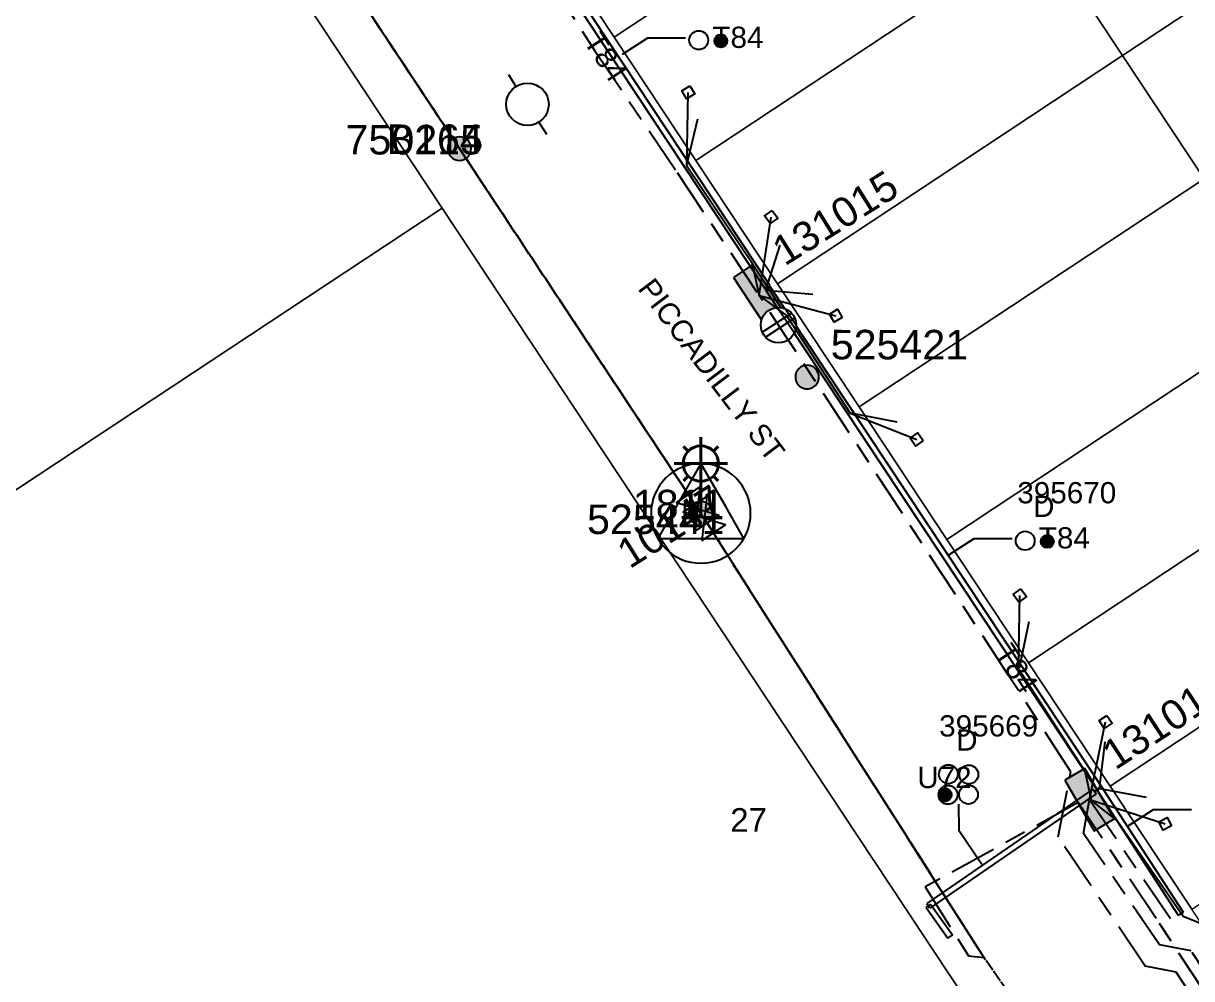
# Model space of a CAD drawing. Header units: metres. Extents: x 302064 to 305578, y 6265466 to 6271990.
# Drawn here: x 302822.2 to 302921.2, y 6270606.3 to 6270687.3 of the extents above; entities that cross this region are included whole.
import ezdxf
from ezdxf.enums import TextEntityAlignment as Align

# ---------------------------------------------------------------- set-up
doc = ezdxf.new("R2010")
doc.units = ezdxf.units.M
doc.linetypes.add('Cable Exist OH', pattern=[1, 1, 0])
doc.linetypes.add('Cable Exist UG', pattern=[8.2, 4, -1.2, 1.8, -1.2])
doc.layers.get('0').update_dxf_attribs({"color": 6})
for name, color, linetype in [('_User Miscellaneous12', 7, 'Continuous'), ('_User_LV_Exist', 7, 'Continuous'), ('Duct_SP_EXT', 7, 'Continuous'), ('Equip_LV_EXT', 7, 'Continuous'), ('Equip_SP_HV_EXT', 7, 'Continuous'), ('Equip_SP_SL_EXT', 7, 'Continuous'), ('Mains_HV_EXT', 1, 'Continuous'), ('Mains_LV_EXT', 5, 'Continuous'), ('Mains_LV_SL_EXT', 4, 'Continuous'), ('Mains_SL_EXT', 3, 'Continuous'), ('Services_SP_EXT', 7, 'Continuous'), ('Sub_SP_TR_HV_LV_EXT', 7, 'Continuous'), ('SupportsOH_SP_TR_HV_LV_SL_EXT', 7, 'Continuous'), ('SupportsUG_SP_LV_EXT', 7, 'Continuous'), ('Trench_SP_EXT', 7, 'Continuous')]:
    doc.layers.add(name, color=color, linetype=linetype)
doc.layers.add('Cadastre Land Parcels_SP_EXT', color=7, linetype='Continuous', lineweight=5)
doc.layers.add('Cadastre Roads_SP_EXT', color=9, linetype='Continuous', lineweight=5)
doc.styles.add('iecARIAL', font='arial.ttf', dxfattribs={"height": 2})
doc.styles.add('POLE_LABEL', font='arial.ttf')
doc.styles.get("Standard").update_dxf_attribs({"font": 'arial.ttf'})

# ---------------------------------------------------------------- blocks, each defined once
blk = doc.blocks.new('SUB_POLE_EXT')
blk.add_wipeout([(0, 4.224), (0.418, 4.203), (0.828, 4.142), (1.208, 4.048), (1.621, 3.901), (1.992, 3.725), (2.348, 3.511), (2.683, 3.262), (2.988, 2.986), (3.281, 2.661), (3.515, 2.342), (3.761, 1.922), (3.902, 1.616), (4.04, 1.232), (4.177, 0.629), (4.224, 0), (4.179, -0.612), (4.065, -1.149), (3.901, -1.619), (3.579, -2.243), (3.223, -2.73), (2.967, -3.007), (2.685, -3.261), (2.362, -3.502), (2.005, -3.718), (1.637, -3.894), (1.253, -4.034), (0.822, -4.143), (0.417, -4.203), (0.001, -4.224), (-0.414, -4.204), (-0.802, -4.147), (-1.206, -4.048), (-1.623, -3.9), (-1.986, -3.728), (-2.35, -3.51), (-2.682, -3.264), (-2.958, -3.015), (-3.233, -2.718), (-3.511, -2.349), (-3.715, -2.01), (-3.907, -1.604), (-4.046, -1.212), (-4.155, -0.759), (-4.222, -0.145), (-4.206, 0.387), (-4.142, 0.829), (-4.03, 1.265), (-3.896, 1.632), (-3.707, 2.025), (-3.499, 2.366), (-3.277, 2.665), (-2.985, 2.989), (-2.676, 3.269), (-2.329, 3.524), (-1.983, 3.729), (-1.631, 3.896), (-1.201, 4.05), (-0.777, 4.152), (-0.395, 4.205)])
blk.add_line((2.159, 0.484), (2.159, 0.484, 0))
blk.add_lwpolyline([(-4.224, 0, 1), (4.224, 0, 1)], format="xyb", close=True)
blk.add_lwpolyline([(2.139, 0.52), (0, 4.224), (-3.658, -2.112), (3.658, -2.112)], close=True)
for tag, height, flags, p in [('ASSET_NUM', 2.5, 8, (2, 2)), ('STREET_CODE', 0.2, 9, (1.5, 0)), ('OPERATING_VOLTAGE', 0.2, 9, (1.5, -0.6)), ('OPERATED_BY', 0.2, 9, (1.5, -0.8)), ('CONSTRUCTED_VOLTAGE', 0.2, 9, (1.5, -0.2)), ('NO_PHASES', 0.2, 9, (1.5, -0.4)), ('MAINTAINED_BY', 0.2, 9, (1.5, -1)), ('ORIENTATION', 0.2, 9, (1.5, -1.2)), ('OWNED_BY', 0.2, 9, (1.5, -1.4)), ('SECONDARY_VOLTAGE', 0.2, 9, (1.5, -1.6)), ('STATE', 0.2, 9, (1.5, -1.8)), ('SUBSTATION_TYPE', 0.2, 9, (1.5, -2)), ('STREETNAME', 0.2, 9, (1.5, -2.8)), ('SUBURB', 0.2, 9, (1.5, -3)), ('USAGE', 0.2, 9, (1.5, -2.2)), ('LEGEND', 0.2, 9, (1.5, -2.4)), ('LOCATION', 0.2, 9, (1.5, -2.6)), ('Z', 0.2, 1, (1.5, -3.4)), ('NOTES', 0.2, 9, (1.5, -3.2))]:
    blk.add_attdef(tag, text='', height=height, dxfattribs=dict(flags=flags)).set_placement(p, align=Align.MIDDLE_LEFT)
blk = doc.blocks.new('PILLAR_EXT')
blk.add_hatch(color=256).paths.add_polyline_path([(-2.475, 0.99), (-2.475, -0.99), (2.475, -0.99), (2.475, 0.99)])
blk.add_lwpolyline([(-2.475, -0.99), (2.475, -0.99), (2.475, 0.99), (-2.475, 0.99)], close=True)
at = {"style": 'iecARIAL', "flags": 8}
blk.add_attdef('ASSET_NUM', (1.5, 3.5), '', height=2.5, dxfattribs=at)
for tag, p, flags in [('OWNED_BY', (0, -0.2), 9), ('STATE', (0, -0.4), 9), ('SUPPORT_TYPE', (0, -0.6), 9), ('USAGE', (0, -0.8), 9), ('LEGEND', (0, -1), 9), ('STREETNAME', (0, -1.8), 9), ('SUBURB', (0, -2), 1), ('LOCATION', (0, -1.2), 9), ('NOTES', (0, -1.4), 9), ('PARENT', (0, -1.6), 9)]:
    blk.add_attdef(tag, p, '', height=0.2, dxfattribs=dict(flags=flags))
blk = doc.blocks.new('DUCT_EXT')
blk.add_circle((0, 0.8), 0.8)
at = {"flags": 1}
blk.add_attdef('Z', (0, 0), '', height=0.2, dxfattribs=at)
at = {"flags": 9}
for tag, p in [('DUCT_CODE', (0, 0)), ('XSECT_TYPE', (0, -0.2)), ('STATE', (0, -0.6)), ('FB_REFERENCE', (0, -0.4)), ('NOTES', (0, -0.8))]:
    blk.add_attdef(tag, text='', height=0.2, dxfattribs=at).set_placement(p, align=Align.MIDDLE_LEFT)
blk = doc.blocks.new('LV_OH_LINKS_DISTFUSE_EXT')
for p, q in [((0, 0), (0.96, 0)), ((3.84, 0), (4.8, 0))]:
    blk.add_line(p, q)
blk.add_lwpolyline([(3.84, -1.2), (3.84, 1.2), (0.96, -1.2), (0.96, 1.2)], close=True)
at = {"flags": 9}
for tag, p in [('ACTUAL_STATUS', (0, 0)), ('OPERATING_VOLTAGE', (0, -0.6)), ('ORIENTATION', (0, -0.8)), ('OWNED_BY', (0, -1)), ('CONSTRUCTED_VOLTAGE', (0, -0.2)), ('NO_PHASES', (0, -0.4)), ('STATE', (0, -1.2)), ('SWITCH_TYPE', (0, -1.4)), ('USAGE', (0, -1.6)), ('NOTES', (0, -1.8))]:
    blk.add_attdef(tag, text='', height=0.2, dxfattribs=at).set_placement(p, align=Align.MIDDLE_LEFT)
at = {"flags": 1}
blk.add_attdef('Z', (0, 0), '', height=0.2, dxfattribs=at)
blk = doc.blocks.new('SL_LANTERN_EXT')
at = {"lineweight": 40}
for p, q in [((0, 1.968), (0, 6.468)), ((-1.459, 5.676), (-1.061, 5.278)), ((1.458, 5.676), (1.06, 5.278)), ((-2.25, 4.218), (2.25, 4.218)), ((-1.459, 2.759), (-1.061, 3.157)), ((1.458, 2.759), (1.06, 3.157)), ((0, 0), (0, 2.721))]:
    blk.add_line(p, q, dxfattribs=at)
blk.add_circle((0, 4.218), 1.5, dxfattribs=at)
at = {"style": 'iecARIAL', "flags": 8}
blk.add_attdef('ASSET_NUM', (1.5, 1.5), '', height=2.5, dxfattribs=at)
for tag, p, height, flags in [('CONSTRUCTED_VOLTAGE', (0.981, -0.653), 0.2, 9), ('CONTROL_TYPE', (0.981, -0.853), 0.2, 9), ('LANTERN_PURPOSE', (0.981, -1.053), 0.2, 9), ('LNUMBER', (2.181, -3.253), 2.5, 8), ('OPERATING_VOLTAGE', (0.981, -1.653), 0.2, 9), ('ORIENTATION', (0.981, -1.853), 0.2, 9), ('OWNED_BY', (0.981, -2.053), 0.2, 9), ('LANTERN_TYPE', (0.981, -1.253), 0.2, 9), ('NO_PHASES', (0.981, -1.453), 0.2, 9), ('STATE', (0.981, -2.253), 0.2, 9), ('CEXIST', (0.981, -2.653), 0.2, 9), ('CNEW', (0.981, -2.853), 0.2, 9), ('CNUMBER', (0.981, -3.053), 0.2, 9), ('USAGE', (0.981, -2.453), 0.2, 9), ('CREMOVE', (0.981, -3.253), 0.2, 9), ('CREPLACE', (0.981, -3.453), 0.2, 9), ('LKINGHEIGHT', (0.981, -3.653), 0.2, 9), ('LBRACKET', (0.981, -3.853), 0.2, 9), ('LBRACKETVOCAB', (0.981, -4.053), 0.2, 9), ('LCATEGORY', (0.981, -4.253), 0.2, 9), ('LCHARGE1', (0.981, -4.453), 0.2, 9), ('LCHARGE1PERCENT', (0.981, -4.653), 0.2, 9), ('LCHARGE2', (0.981, -4.853), 0.2, 9), ('LCHARGE2PERCENT', (0.981, -5.053), 0.2, 9), ('LCHARGE3', (0.981, -5.253), 0.2, 9), ('LCHARGE3PERCENT', (0.981, -5.453), 0.2, 9), ('LEXIST', (0.981, -5.653), 0.2, 9), ('LLAMP', (0.981, -5.853), 0.2, 9), ('LLAMPVOCAB', (0.981, -6.053), 0.2, 9), ('LMAST', (0.981, -6.253), 0.2, 9), ('LMASTVOCAB', (0.981, -6.453), 0.2, 9), ('LNEW', (0.981, -6.653), 0.2, 9), ('LANTNUMBER', (0.981, -6.853), 0.2, 9), ('LOUTREACH', (0.981, -7.253), 0.2, 9), ('LOUTREACHVOCAB', (0.981, -7.453), 0.2, 9), ('LRATECODE', (0.981, -7.653), 0.2, 9), ('LREMOVE', (0.981, -7.853), 0.2, 9), ('LREPLACE', (0.981, -8.053), 0.2, 9), ('LTYPE', (0.981, -8.253), 0.2, 9), ('LTYPEVOCAB', (0.981, -8.453), 0.2, 9), ('LEGEND', (0.981, -8.653), 0.2, 9), ('LOCATION', (0.981, -8.853), 0.2, 9), ('NOTES', (0.981, -9.053), 0.2, 9), ('STREETNAME', (0.981, -9.253), 0.2, 9), ('SUBURB', (0.981, -9.453), 0.2, 1)]:
    blk.add_attdef(tag, p, '', height=height, dxfattribs=dict(flags=flags))
blk = doc.blocks.new('CCP_EXT')
at = {"flags": 9}
for tag, p in [('STATE', (0, -1.8)), ('USAGE', (0, -1.2)), ('LEGEND', (0, -1.4)), ('LIFE_SUPPORT', (0, -1.6)), ('NOTES', (0, -2))]:
    blk.add_attdef(tag, text='', height=0.2, dxfattribs=at).set_placement(p, align=Align.MIDDLE_LEFT)
blk.add_wipeout([(0, 0.566), (0.566, 0), (0, -0.566), (-0.566, 0)])
blk.add_lwpolyline([(-0.566, 0), (0, 0.566), (0.566, 0), (0, -0.566), (-0.566, 0)])
at = {"flags": 1}
blk.add_attdef('Z', (0, 0), '', height=0.2, dxfattribs=at)
at = {"flags": 9}
for tag, p in [('CCP_TYPE', (0, 0)), ('OPERATING_VOLTAGE', (0, -0.6)), ('ORIENTATION', (0, -0.8)), ('OWNED_BY', (0, -1)), ('CONSTRUCTED_VOLTAGE', (0, -0.2)), ('NO_PHASES', (0, -0.4))]:
    blk.add_attdef(tag, text='', height=0.2, dxfattribs=at).set_placement(p, align=Align.MIDDLE_LEFT)
blk = doc.blocks.new('POLE_EXT')
blk.add_hatch(color=256).paths.add_polyline_path([(-1, 0, 1), (1, 0, 1)])
blk.add_lwpolyline([(-1, 0, 1), (1, 0, 1)], format="xyb", close=True)
for tag, height, flags, p in [('pNumber', 2.5, 8, (-17.84, 2.067)), ('OWNED_BY', 0.2, 9, (1.355, -0.4)), ('SPECIAL_USE', 0.2, 9, (1.355, -0.8)), ('STATE', 0.2, 9, (1.355, -1)), ('PARENT', 0.2, 9, (1.355, -0.6)), ('cLV', 0.2, 9, (1.355, -1.4)), ('cHV', 0.2, 9, (1.355, -2)), ('hDepth', 0.2, 9, (1.355, -1.6)), ('hDia', 0.2, 9, (1.355, -1.8)), ('USAGE', 0.2, 9, (1.355, -1.2)), ('LBRACKET', 0.2, 9, (1.355, -2.2)), ('LExisting', 0.2, 9, (1.355, -2.4)), ('LANTNUMBER', 0.2, 9, (1.355, -2.6)), ('LOther', 0.2, 9, (1.355, -2.8)), ('LRemove', 0.2, 9, (1.355, -3)), ('cLinedev', 0.2, 9, (1.355, -3.4)), ('pExisting', 0.2, 9, (1.355, -3.8)), ('LEGEND', 0.2, 9, (1.355, -3.2)), ('LOCATION', 0.2, 9, (1.355, -3.6)), ('PFNUMBER', 0.2, 9, (1.355, -4)), ('pFooting', 0.2, 9, (1.355, -4.4)), ('pNew', 0.2, 9, (1.355, -4.6)), ('pRelocate', 0.2, 9, (1.355, -5)), ('NEWPFNUMBER', 0.2, 9, (1.355, -4.2)), ('pRemove', 0.2, 9, (1.355, -5.2)), ('pReplace', 0.2, 9, (1.355, -5.4)), ('pStay', 0.2, 9, (1.355, -5.6)), ('pType', 0.2, 9, (1.355, -5.8)), ('cspan', 0.2, 9, (1.355, -6)), ('STREETNAME', 0.2, 9, (1.355, -6.2)), ('SUBURB', 0.2, 9, (1.355, -6.4)), ('OPERATED_BY', 0.2, 9, (1.355, -7.014)), ('NOTES', 0.2, 9, (1.355, -6.6)), ('MAINTAINED_BY', 0.2, 9, (1.355, -6.814))]:
    blk.add_attdef(tag, text='', height=height, dxfattribs=dict(flags=flags)).set_placement(p, align=Align.MIDDLE_LEFT)
at = {"style": 'POLE_LABEL'}
for tag, height, flags, p in [('ASSET_NUM', 2.5, 8, (2, 2)), ('STRUCTURE_PLANT_NUMBER', 0.2, 9, (1.355, 0.028)), ('STREET_CODE', 0.2, 9, (1.355, -0.2))]:
    blk.add_attdef(tag, text='', height=height, dxfattribs=dict(at, flags=flags)).set_placement(p, align=Align.MIDDLE_LEFT)
at = {"flags": 1}
blk.add_attdef('Z', (1.355, -7.328), '', height=0.2, dxfattribs=at)
blk = doc.blocks.new('LV_UG_LINKS_CLOSED_EXT')
blk.add_wipeout([(-1.056, 1.057), (-1.18, 0.916), (-1.286, 0.761), (-1.371, 0.594), (-1.435, 0.417), (-1.476, 0.234), (-1.493, 0.047), (-1.487, -0.14), (-1.458, -0.326), (-1.406, -0.506), (-1.331, -0.678), (-1.236, -0.839), (-1.121, -0.988), (-0.988, -1.12), (-0.84, -1.235), (-0.679, -1.331), (-0.506, -1.406), (-0.326, -1.458), (-0.141, -1.487), (0.047, -1.493), (0.233, -1.476), (0.416, -1.435), (0.593, -1.371), (0.76, -1.286), (0.915, -1.181), (1.056, -1.057), (1.18, -0.916), (1.286, -0.761), (1.371, -0.594), (1.435, -0.417), (1.476, -0.234), (1.493, -0.047), (1.487, 0.14), (1.458, 0.326), (1.406, 0.506), (1.331, 0.678), (1.236, 0.839), (1.121, 0.988), (0.988, 1.12), (0.84, 1.235), (0.679, 1.331), (0.506, 1.406), (0.326, 1.458), (0.141, 1.487), (-0.047, 1.493), (-0.233, 1.476), (-0.416, 1.435), (-0.593, 1.371), (-0.76, 1.286), (-0.915, 1.181)])
for p, q in [((-0.25, -1.479), (-0.25, 1.479)), ((0.25, -1.479), (0.25, 1.479))]:
    blk.add_line(p, q)
blk.add_circle((0, 0), 1.5)
at = {"flags": 9}
for tag, p in [('ACTUAL_STATUS', (0, 0)), ('OPERATING_VOLTAGE', (0, -0.6)), ('ORIENTATION', (0, -0.8)), ('STATE', (0, -1)), ('CONSTRUCTED_VOLTAGE', (0, -0.2)), ('NO_PHASES', (0, -0.4)), ('SWITCH_TYPE', (0, -1.2)), ('USAGE', (0, -1.4)), ('NOTES', (0, -1.6))]:
    blk.add_attdef(tag, text='', height=0.2, dxfattribs=at).set_placement(p, align=Align.MIDDLE_LEFT)
at = {"flags": 1}
blk.add_attdef('Z', (0, 0), '', height=0.2, dxfattribs=at)
blk = doc.blocks.new('HV_ABS_OPEN_EXT')
for p, q in [((-3, 6.875), (-1.8, 6.875)), ((1.8, 6.875), (3, 6.875))]:
    blk.add_line(p, q)
blk.add_circle((0, 6.875), 1.8)
for tag, height, flags, p in [('ASSET_NUM', 2.5, 8, (2, 2)), ('STREET_CODE', 0.2, 9, (1.5, 0)), ('ACTUAL_STATUS', 0.2, 9, (1.5, -0.2)), ('OPERATING_VOLTAGE', 0.2, 9, (1.5, -0.8)), ('ORIENTATION', 0.2, 9, (1.5, -1)), ('CONSTRUCTED_VOLTAGE', 0.2, 9, (1.5, -0.4)), ('NO_PHASES', 0.2, 9, (1.5, -0.6)), ('OWNED_BY', 0.2, 9, (1.5, -1.2)), ('STATE', 0.2, 9, (1.5, -1.4)), ('SWITCH_TYPE', 0.2, 9, (1.5, -1.6)), ('USAGE', 0.2, 9, (1.5, -1.8)), ('LEGEND', 0.2, 9, (1.5, -2)), ('STREETNAME', 0.2, 9, (1.5, -2.4)), ('SUBURB', 0.2, 9, (1.5, -2.6)), ('LOCATION', 0.2, 9, (1.5, -2.2)), ('NOTES', 0.2, 9, (1.5, -2.8)), ('MAINTAINED_BY', 0.2, 9, (1.5, -3)), ('Z', 0.2, 1, (1.5, -3.6)), ('OPERATED_BY', 0.2, 9, (1.5, -3.2)), ('LABEL_ALIGNMENT', 0.2, 9, (1.5, -3.4))]:
    blk.add_attdef(tag, text='', height=height, dxfattribs=dict(flags=flags)).set_placement(p, align=Align.MIDDLE_LEFT)
blk = doc.blocks.new('CABLE_LARGE_EXT')
h = blk.add_hatch(color=256)
edge = h.paths.add_edge_path()
edge.add_arc((0, 0.55), 0.55, 0, 360)
blk.add_circle((0, 0.55), 0.55)
at = {"flags": 1}
blk.add_attdef('Z', (0, 0), '', height=0.2, dxfattribs=at)
at = {"flags": 9}
for tag, p in [('COND_CODE', (0, 0)), ('XSECT_SIZE', (0, -0.6)), ('STATE', (0, -0.4)), ('FB_REFERENCE', (0, -0.2)), ('NOTES', (0, -0.8))]:
    blk.add_attdef(tag, text='', height=0.2, dxfattribs=at).set_placement(p, align=Align.MIDDLE_LEFT)

msp = doc.modelspace()

# ---------------------------------------------------------------- linework, layer by layer
at = {"layer": '_User Miscellaneous12'}
for p, q in [((302885.485, 6270665.037), (302885.285, 6270664.905)), ((302885.085, 6270664.772), (302885.285, 6270664.905)), ((302885.12, 6270664.686), (302885.321, 6270664.818)), ((302885.521, 6270664.951), (302885.321, 6270664.818)), ((302913.179, 6270622.358), (302913.381, 6270622.488)), ((302913.181, 6270622.356), (302913.381, 6270622.488)), ((302913.581, 6270622.621), (302913.381, 6270622.488)), ((302913.582, 6270622.619), (302913.381, 6270622.488)), ((302912.847, 6270622.378), (302898.758, 6270612.699)), ((302913.118, 6270621.983), (302899.029, 6270612.303)), ((302912.847, 6270622.378), (302912.983, 6270622.181)), ((302913.118, 6270621.983), (302912.983, 6270622.181)), ((302898.758, 6270612.699), (302898.893, 6270612.501)), ((302899.089, 6270612.639), (302898.893, 6270612.501)), ((302899.089, 6270612.639), (302900.938, 6270610.026)), ((302898.698, 6270612.362), (302898.893, 6270612.501)), ((302898.698, 6270612.362), (302900.547, 6270609.749)), ((302899.029, 6270612.303), (302898.893, 6270612.501)), ((302920.112, 6270611.677), (302920.313, 6270611.807)), ((302920.514, 6270611.938), (302920.313, 6270611.807)), ((302900.547, 6270609.749), (302900.742, 6270609.887)), ((302900.938, 6270610.026), (302900.742, 6270609.887))]:
    msp.add_line(p, q, dxfattribs=at)
at = {"layer": 'Cadastre Land Parcels_SP_EXT', "linetype": 'Continuous'}
for points in [[(302857.678, 6270671.633), (302810.424, 6270743.001), (302777.262, 6270721.288), (302759.224, 6270709.476), (302714.199, 6270680.017), (302641.999, 6270632.721), (302574.796, 6270588.698), (302622.427, 6270516.377), (302739.912, 6270593.898), (302799.095, 6270632.948), (302803.805, 6270636.059), (302857.678, 6270671.633)], [(302901.496, 6270705.47), (302894.053, 6270716.704), (302864.818, 6270697.361), (302872.26, 6270686.127), (302901.496, 6270705.47)], [(302944.569, 6270703.913), (302937.645, 6270714.36), (302908.42, 6270695.023), (302915.343, 6270684.577), (302944.569, 6270703.913)], [(302908.42, 6270695.023), (302901.496, 6270705.47), (302872.26, 6270686.127), (302879.181, 6270675.679), (302908.42, 6270695.023)], [(302951.491, 6270693.465), (302944.569, 6270703.913), (302915.343, 6270684.577), (302922.266, 6270674.13), (302951.491, 6270693.465)], [(302915.343, 6270684.577), (302908.42, 6270695.023), (302879.181, 6270675.679), (302886.103, 6270665.231), (302915.343, 6270684.577)], [(302922.266, 6270674.13), (302915.343, 6270684.577), (302886.103, 6270665.231), (302893.024, 6270654.782), (302922.266, 6270674.13)], [(302929.71, 6270662.897), (302922.266, 6270674.13), (302893.024, 6270654.782), (302900.466, 6270643.548), (302929.71, 6270662.897)], [(302936.634, 6270652.451), (302929.71, 6270662.897), (302900.466, 6270643.548), (302904.058, 6270638.126), (302907.387, 6270633.099), (302936.634, 6270652.451)], [(302943.557, 6270642.004), (302936.634, 6270652.451), (302907.387, 6270633.099), (302914.309, 6270622.652), (302943.557, 6270642.004)], [(302945.257, 6270628.1), (302950.48, 6270631.557), (302943.557, 6270642.004), (302914.309, 6270622.652), (302921.23, 6270612.203), (302945.257, 6270628.1)]]:
    msp.add_lwpolyline(points, close=True, dxfattribs=at)
at = {"layer": 'Duct_SP_EXT'}
for p, q in [((302885.485, 6270665.037), (302885.285, 6270664.905)), ((302885.085, 6270664.772), (302885.285, 6270664.905)), ((302885.12, 6270664.686), (302885.321, 6270664.818)), ((302885.521, 6270664.951), (302885.321, 6270664.818)), ((302913.179, 6270622.358), (302913.381, 6270622.488)), ((302913.181, 6270622.356), (302913.381, 6270622.488)), ((302913.581, 6270622.621), (302913.381, 6270622.488)), ((302913.582, 6270622.619), (302913.381, 6270622.488)), ((302912.847, 6270622.378), (302898.758, 6270612.699)), ((302913.118, 6270621.983), (302899.029, 6270612.303)), ((302912.847, 6270622.378), (302912.983, 6270622.181)), ((302913.118, 6270621.983), (302912.983, 6270622.181)), ((302898.758, 6270612.699), (302898.893, 6270612.501)), ((302899.089, 6270612.639), (302898.893, 6270612.501)), ((302899.089, 6270612.639), (302900.938, 6270610.026)), ((302898.698, 6270612.362), (302898.893, 6270612.501)), ((302898.698, 6270612.362), (302900.547, 6270609.749)), ((302899.029, 6270612.303), (302898.893, 6270612.501)), ((302920.112, 6270611.677), (302920.313, 6270611.807)), ((302920.514, 6270611.938), (302920.313, 6270611.807)), ((302900.547, 6270609.749), (302900.742, 6270609.887)), ((302900.938, 6270610.026), (302900.742, 6270609.887))]:
    msp.add_line(p, q, dxfattribs=at)
for points in [[(302878.317, 6270686.039), (302875.08, 6270686.039), (302872.92, 6270684.65)], [(302905.994, 6270643.612), (302902.757, 6270643.612), (302900.596, 6270642.223)], [(302901.459, 6270621.109), (302901.48, 6270618.92), (302903.442, 6270616.024)], [(302921.2, 6270620.628), (302917.962, 6270620.628), (302915.802, 6270619.239)]]:
    msp.add_lwpolyline(points, dxfattribs=at)
at = {"layer": 'Mains_HV_EXT', "linetype": 'Cable Exist OH'}
msp.add_lwpolyline([(302665.771, 6270954.823), (302680.737, 6270945.062), (302702.727, 6270911.96), (302817.364, 6270739.772), (302859.115, 6270676.73)], dxfattribs=at)
at = {"layer": 'Trench_SP_EXT', "linetype": 'Cable Exist UG'}
for points in [[(302878.406, 6270675.304), (302879.433, 6270679.579)], [(302885.104, 6270664.688), (302886.539, 6270669.18)], [(302885.104, 6270664.688), (302889.981, 6270664.264)], [(302892.3, 6270654.289), (302896.685, 6270653.432)], [(302906.624, 6270632.681), (302907.561, 6270637.095)], [(302913.419, 6270622.43), (302913.928, 6270626.875)], [(302912.983, 6270622.181), (302913.419, 6270622.43)], [(302913.419, 6270622.43), (302917.743, 6270621.638)]]:
    msp.add_lwpolyline(points, dxfattribs=at)

# ---------------------------------------------------------------- block references
at = {"layer": 'Duct_SP_EXT'}
for name, p, rotation in [('DUCT_EXT', (302879.433, 6270685.071), 0.4553196100120546), ('DUCT_EXT', (302907.11, 6270642.645), 0.4553196100120546), ('DUCT_EXT', (302899.791, 6270623.664), 269.1147477128674), ('DUCT_EXT', (302901.521, 6270623.625), 269.9999999999998), ('CABLE_LARGE_EXT', (302899.76, 6270621.908), 269.6729536582206), ('DUCT_EXT', (302899.76, 6270621.908), 269.90863497545), ('DUCT_EXT', (302901.495, 6270621.925), 269.9999999999998)]:
    msp.add_blockref(name, p, dxfattribs=dict(at, rotation=rotation))
for p in [(302881.3, 6270685.258), (302908.977, 6270642.831)]:
    msp.add_blockref('CABLE_LARGE_EXT', p, dxfattribs=at)
at = {"layer": 'Equip_SP_HV_EXT'}
ref = msp.add_blockref('HV_ABS_OPEN_EXT', (302859.115, 6270676.73), dxfattribs=dict(at, rotation=302.6583292596518))
ref.add_attrib('ASSET_NUM', 'B164', dxfattribs={"layer": '0', "height": 2.5}).set_placement((302861.115, 6270677.48), align=Align.MIDDLE_RIGHT)
at = {"layer": 'Sub_SP_TR_HV_LV_EXT'}
ref = msp.add_blockref('SUB_POLE_EXT', (302879.604, 6270645.76), dxfattribs=at)
ref.add_attrib('ASSET_NUM', '1811', dxfattribs={"layer": '0', "height": 2.5}).set_placement((302881.604, 6270646.51), align=Align.MIDDLE_RIGHT)
at = {"layer": 'SupportsOH_SP_TR_HV_LV_SL_EXT'}
ref = msp.add_blockref('POLE_EXT', (302859.134, 6270676.686), dxfattribs=at)
ref.add_attrib('ASSET_NUM', '750215', dxfattribs={"layer": '0', "height": 2.5, "rotation": 0.00153, "style": 'POLE_LABEL'}).set_placement((302861.134, 6270677.436), align=Align.MIDDLE_RIGHT)
at = {"layer": 'SupportsUG_SP_LV_EXT'}
ref = msp.add_blockref('PILLAR_EXT', (302884.546, 6270664.236), dxfattribs=dict(at, rotation=303.2111690908708))
ref.add_attrib('ASSET_NUM', '131015', dxfattribs={"layer": '0', "height": 2.5, "rotation": 31.96326, "style": 'iecARIAL'}).set_placement((302886.046, 6270667.736), align=Align.MIDDLE_LEFT)
ref = msp.add_blockref('PILLAR_EXT', (302912.558, 6270621.499), dxfattribs=dict(at, rotation=300.2687438756525))
ref.add_attrib('ASSET_NUM', '131014', dxfattribs={"layer": '0', "height": 2.5, "rotation": 33.25873, "style": 'iecARIAL'}).set_placement((302914.058, 6270624.999), align=Align.MIDDLE_LEFT)

# ---------------------------------------------------------------- texts
at = {"layer": 'Cadastre Land Parcels_SP_EXT'}
msp.add_text('27', height=2, dxfattribs=at).set_placement((302882.097, 6270618.778))
at = {"layer": 'Cadastre Roads_SP_EXT'}
msp.add_text('PICCADILLY ST', height=1.8, rotation=307.11857, dxfattribs=at).set_placement((302874.191, 6270664.803))
at = {"layer": 'Duct_SP_EXT'}
for s, p in [('T84', (302880.581, 6270685.218)), ('395670', (302906.433, 6270646.616)), ('D', (302907.773, 6270645.462)), ('T84', (302908.258, 6270642.792)), ('395669', (302899.81, 6270626.851)), ('D', (302901.248, 6270625.653)), ('U72', (302897.952, 6270622.48))]:
    msp.add_text(s, height=1.8, dxfattribs=at).set_placement(p)
at = {"layer": 'Mains_LV_EXT'}
for rotation, p in [(302.97606, (302869.604, 6270685.778)), (303.06479, (302904.443, 6270633.95))]:
    msp.add_text('T84', height=1.8, rotation=rotation, dxfattribs=at).set_placement(p)

# ---------------------------------------------------------------- next in the draw order: linework, layer by layer
at = {"layer": 'Cadastre Land Parcels_SP_EXT', "linetype": 'Continuous'}
msp.add_lwpolyline([(302921.204, 6270575.655), (302880.181, 6270637.634), (302857.678, 6270671.633), (302803.805, 6270636.059), (302799.095, 6270632.948), (302862.305, 6270536.75), (302921.204, 6270575.655)], close=True, dxfattribs=at)
at = {"layer": 'Mains_HV_EXT', "linetype": 'Cable Exist OH'}
for points in [[(302859.115, 6270676.73), (302879.604, 6270645.76)], [(302879.604, 6270645.76), (302903.6, 6270608.117)]]:
    msp.add_lwpolyline(points, dxfattribs=at)

# ---------------------------------------------------------------- next in the draw order: block references
at = {"layer": 'Equip_LV_EXT'}
for p, rotation in [((302880.669, 6270644.152), 123.4999626850017), ((302878.569, 6270647.324), 303.5005975645426)]:
    msp.add_blockref('LV_OH_LINKS_DISTFUSE_EXT', p, dxfattribs=dict(at, rotation=rotation))
at = {"layer": 'Equip_SP_SL_EXT'}
ref = msp.add_blockref('SL_LANTERN_EXT', (302879.604, 6270645.76), dxfattribs=at)
ref.add_attrib('ASSET_NUM', '10147', dxfattribs={"layer": '0', "height": 2.5, "rotation": 32.3207, "style": 'iecARIAL'}).set_placement((302881.104, 6270647.26), align=Align.MIDDLE_RIGHT)
at = {"layer": 'Services_SP_EXT', "rotation": 256.4566668175008}
msp.add_blockref('CCP_EXT', (302878.531, 6270681.445), dxfattribs=at)
at = {"layer": 'SupportsOH_SP_TR_HV_LV_SL_EXT'}
ref = msp.add_blockref('POLE_EXT', (302879.604, 6270645.76), dxfattribs=at)
ref.add_attrib('ASSET_NUM', '525441', dxfattribs={"layer": '0', "height": 2.5, "rotation": 0.00153, "style": 'POLE_LABEL'}).set_placement((302881.604, 6270646.51), align=Align.TOP_RIGHT)

# ---------------------------------------------------------------- next in the draw order: block references
at = {"layer": 'Services_SP_EXT'}
for p, rotation in [((302878.531, 6270681.445), 256.4566668175008), ((302885.572, 6270670.884), 261.211169015187), ((302891.049, 6270662.518), 165.2111691238092), ((302897.907, 6270652.032), 170.0750211249774), ((302906.651, 6270638.795), 260.7801285045261), ((302913.925, 6270628.085), 258.2687437219118), ((302918.965, 6270619.449), 162.2687436681298)]:
    msp.add_blockref('CCP_EXT', p, dxfattribs=dict(at, rotation=rotation))

# ---------------------------------------------------------------- next in the draw order: linework, layer by layer
at = {"layer": '_User_LV_Exist', "linetype": 'Cable Exist OH'}
msp.add_lwpolyline([(302832.763, 6270716.516), (302859.134, 6270676.686), (302879.604, 6270645.76)], dxfattribs=at)
at = {"layer": 'Mains_LV_EXT', "linetype": 'Cable Exist OH'}
msp.add_lwpolyline([(302832.763, 6270716.516), (302859.134, 6270676.686), (302879.604, 6270645.76)], dxfattribs=at)
at = {"layer": 'Mains_SL_EXT', "linetype": 'Cable Exist OH'}
msp.add_lwpolyline([(302879.604, 6270645.76), (302859.134, 6270676.686), (302832.763, 6270716.516), (302817.364, 6270739.772)], dxfattribs=at)

# ---------------------------------------------------------------- next in the draw order: block references
at = {"layer": 'Services_SP_EXT'}
for p, rotation in [((302885.572, 6270670.884), 261.211169015187), ((302891.049, 6270662.518), 165.2111691238092), ((302897.907, 6270652.032), 170.0750211249774), ((302906.651, 6270638.795), 260.7801285045261), ((302913.925, 6270628.085), 258.2687437219118), ((302918.965, 6270619.449), 162.2687436681298)]:
    msp.add_blockref('CCP_EXT', p, dxfattribs=dict(at, rotation=rotation))

# ---------------------------------------------------------------- next in the draw order: linework, layer by layer
at = {"layer": '_User Miscellaneous12'}
for p, q in [((302885.485, 6270665.037), (302863.827, 6270697.779)), ((302885.085, 6270664.772), (302863.427, 6270697.514)), ((302920.514, 6270611.938), (302913.582, 6270622.619)), ((302920.112, 6270611.677), (302913.179, 6270622.358))]:
    msp.add_line(p, q, dxfattribs=at)
at = {"layer": '_User_LV_Exist', "linetype": 'Cable Exist OH'}
msp.add_lwpolyline([(302920.142, 6270584.513), (302903.589, 6270608.134), (302879.604, 6270645.76)], dxfattribs=at)
at = {"layer": '_User_LV_Exist', "linetype": 'Cable Exist UG'}
msp.add_lwpolyline([(302963.34, 6270600.884), (302961.86, 6270597.527), (302961.86, 6270597.527), (302944.512, 6270586.02), (302941.914, 6270587.411), (302941.914, 6270587.411), (302934.181, 6270589.03), (302921.169, 6270608.68), (302918.481, 6270609.2), (302918.481, 6270609.2), (302912.037, 6270618.643), (302912.558, 6270621.499)], dxfattribs=at)
at = {"layer": 'Cadastre Roads_SP_EXT', "linetype": 'Continuous'}
msp.add_lwpolyline([(302935.449, 6270590.738), (302929.325, 6270599.983), (302921.23, 6270612.203), (302914.309, 6270622.652), (302907.387, 6270633.099), (302904.058, 6270638.126), (302900.466, 6270643.548), (302893.024, 6270654.782), (302886.103, 6270665.231), (302879.181, 6270675.679), (302872.26, 6270686.127), (302864.818, 6270697.36), (302857.896, 6270707.81), (302850.975, 6270718.257), (302844.053, 6270728.705), (302835.967, 6270740.912), (302829.834, 6270750.17), (302810.424, 6270743.002), (302857.678, 6270671.633), (302880.181, 6270637.634), (302921.204, 6270575.655), (302935.449, 6270590.738)], close=True, dxfattribs=at)
at = {"layer": 'Duct_SP_EXT'}
for p, q in [((302885.485, 6270665.037), (302863.827, 6270697.779)), ((302885.085, 6270664.772), (302863.427, 6270697.514)), ((302920.514, 6270611.938), (302913.582, 6270622.619)), ((302920.112, 6270611.677), (302913.179, 6270622.358))]:
    msp.add_line(p, q, dxfattribs=at)
at = {"layer": 'Mains_HV_EXT', "linetype": 'Cable Exist UG'}
msp.add_lwpolyline([(302965.692, 6270657.409), (302968.359, 6270655.811), (302976.535, 6270661.135), (302976.535, 6270661.135), (302982.5, 6270652.081), (302990.365, 6270640.137), (302996.55, 6270629.534), (302994.548, 6270620.206), (302994.548, 6270620.206), (302974.401, 6270606.946), (302948.207, 6270589.63), (302948.207, 6270589.63), (302942.925, 6270586.178), (302933.571, 6270588.136), (302926.815, 6270598.285), (302918.216, 6270611.431), (302918.216, 6270611.431), (302911.595, 6270621.243), (302898.622, 6270614.096), (302898.622, 6270614.096), (302902.302, 6270608.26), (302903.6, 6270608.117)], dxfattribs=at)
at = {"layer": 'Mains_LV_EXT', "linetype": 'Cable Exist OH'}
msp.add_lwpolyline([(302920.142, 6270584.513), (302903.589, 6270608.134), (302879.604, 6270645.76)], dxfattribs=at)
at = {"layer": 'Mains_LV_EXT', "linetype": 'Cable Exist UG'}
msp.add_lwpolyline([(302963.34, 6270600.884), (302961.86, 6270597.527), (302961.86, 6270597.527), (302944.512, 6270586.02), (302941.914, 6270587.411), (302941.914, 6270587.411), (302934.181, 6270589.03), (302921.169, 6270608.68), (302918.481, 6270609.2), (302918.481, 6270609.2), (302912.037, 6270618.643), (302912.558, 6270621.499)], dxfattribs=at)
at = {"layer": 'Mains_LV_SL_EXT', "linetype": 'Cable Exist UG'}
msp.add_lwpolyline([(302912.558, 6270621.499), (302919.526, 6270611.255)], dxfattribs=at)
at = {"layer": 'Mains_SL_EXT', "linetype": 'Cable Exist OH'}
msp.add_lwpolyline([(302920.142, 6270584.513), (302903.589, 6270608.134), (302879.604, 6270645.76)], dxfattribs=at)
at = {"layer": 'Services_SP_EXT'}
for points in [[(302884.557, 6270664.306), (302883.992, 6270666.909), (302883.992, 6270666.909), (302878.43, 6270675.206), (302878.531, 6270681.445)], [(302912.731, 6270621.444), (302912.19, 6270623.889), (302912.19, 6270623.889), (302906.534, 6270632.581), (302906.651, 6270638.795)], [(302912.558, 6270621.499), (302913.925, 6270628.085)], [(302912.558, 6270621.499), (302918.965, 6270619.449)], [(302912.568, 6270621.547), (302914.961, 6270619.653), (302914.961, 6270619.653), (302920.485, 6270611.616), (302926.149, 6270609.329)]]:
    msp.add_lwpolyline(points, dxfattribs=at)

# ---------------------------------------------------------------- next in the draw order: block references
at = {"layer": 'SupportsOH_SP_TR_HV_LV_SL_EXT'}
ref = msp.add_blockref('POLE_EXT', (302888.616, 6270657.322), dxfattribs=dict(at, rotation=359.9655861540195))
ref.add_attrib('ASSET_NUM', '525421', dxfattribs={"layer": '0', "height": 2.5, "rotation": 359.96558, "style": 'POLE_LABEL'}).set_placement((302890.616, 6270658.072), align=Align.BOTTOM_LEFT)

# ---------------------------------------------------------------- next in the draw order: block references
at = {"layer": 'Equip_LV_EXT', "rotation": 303.2111690908708}
msp.add_blockref('LV_UG_LINKS_CLOSED_EXT', (302886.189, 6270661.726), dxfattribs=at)

# ---------------------------------------------------------------- next in the draw order: linework, layer by layer
at = {"layer": '_User Miscellaneous12'}
for p, q in [((302913.181, 6270622.356), (302885.12, 6270664.686)), ((302913.581, 6270622.621), (302885.521, 6270664.951))]:
    msp.add_line(p, q, dxfattribs=at)
at = {"layer": '_User_LV_Exist', "linetype": 'Cable Exist UG'}
for points in [[(302856.285, 6270706.644), (302855.989, 6270703.451), (302855.989, 6270703.451), (302862.429, 6270693.875), (302865.054, 6270693.509), (302865.054, 6270693.509), (302870.625, 6270684.982), (302877.594, 6270674.659), (302877.594, 6270674.659), (302884.594, 6270664.163)], [(302946.02, 6270585.761), (302944.703, 6270584.902), (302932.961, 6270587.242), (302925.979, 6270597.738), (302919.901, 6270606.882), (302919.901, 6270606.882), (302917.27, 6270607.397), (302909.895, 6270618.337), (302910.977, 6270623.863), (302910.977, 6270623.863), (302905.697, 6270632.034), (302884.546, 6270664.236)]]:
    msp.add_lwpolyline(points, dxfattribs=at)
at = {"layer": 'Duct_SP_EXT'}
for p, q in [((302913.181, 6270622.356), (302885.12, 6270664.686)), ((302913.581, 6270622.621), (302885.521, 6270664.951))]:
    msp.add_line(p, q, dxfattribs=at)
at = {"layer": 'Mains_LV_EXT', "linetype": 'Cable Exist UG'}
for points in [[(302856.285, 6270706.644), (302855.989, 6270703.451), (302855.989, 6270703.451), (302862.429, 6270693.875), (302865.054, 6270693.509), (302865.054, 6270693.509), (302870.625, 6270684.982), (302877.594, 6270674.659), (302877.594, 6270674.659), (302884.594, 6270664.163)], [(302946.02, 6270585.761), (302944.703, 6270584.902), (302932.961, 6270587.242), (302925.979, 6270597.738), (302919.901, 6270606.882), (302919.901, 6270606.882), (302917.27, 6270607.397), (302909.895, 6270618.337), (302910.977, 6270623.863), (302910.977, 6270623.863), (302905.697, 6270632.034), (302884.546, 6270664.236)]]:
    msp.add_lwpolyline(points, dxfattribs=at)
at = {"layer": 'Services_SP_EXT'}
for points in [[(302884.546, 6270664.236), (302885.572, 6270670.884)], [(302884.546, 6270664.236), (302891.05, 6270662.518)], [(302884.558, 6270664.233), (302886.856, 6270662.532), (302886.856, 6270662.532), (302892.273, 6270654.25), (302897.907, 6270652.032)]]:
    msp.add_lwpolyline(points, dxfattribs=at)

doc.saveas('drawing.dxf')
